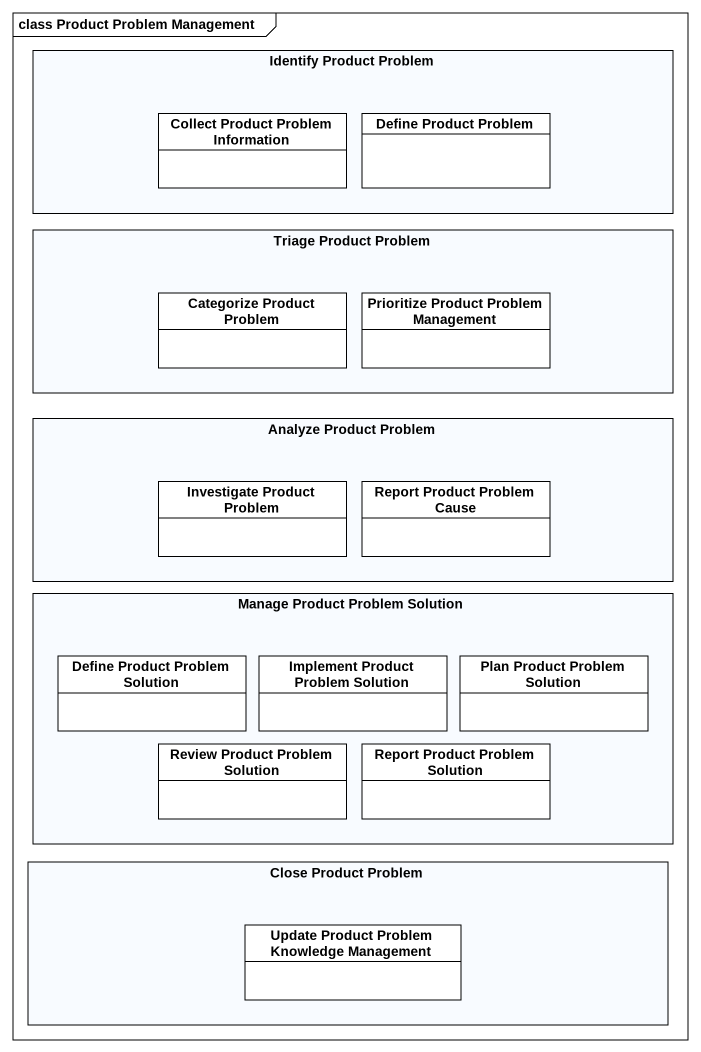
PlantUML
@startuml
mainframe class Product Problem Management
hide circle
hide empty members
rectangle "Identify Product Problem" as Identify_Product_Problem {
  class "Collect Product Problem Information" as Collect_Product_Problem #FFFFFF
  class "Define Product Problem" as Define_Product_Problem #FFFFFF
}
rectangle "Triage Product Problem" as Triage_Product_Problem {
  class "Categorize Product Problem" as Categorize_Product_Problem #FFFFFF
  class "Prioritize Product Problem Management" as Prioritize_Product_Problem #FFFFFF
}
rectangle "Analyze Product Problem" as Analyze_Product_Problem {
  class "Investigate Product Problem" as Investigate_Product_Problem #FFFFFF
  class "Report Product Problem Cause" as Report_Product_Problem_Cause #FFFFFF
}
rectangle "Manage Product Problem Solution" as Manage_Product_Problem {
  class "Define Product Problem Solution" as Define_Product_Problem_2 #FFFFFF
  class "Implement Product Problem Solution" as Implement_Product_Problem #FFFFFF
  class "Plan Product Problem Solution" as Plan_Product_Problem #FFFFFF
  class "Review Product Problem Solution" as Review_Product_Problem #FFFFFF
  class "Report Product Problem Solution" as Report_Product_Problem #FFFFFF
}
rectangle "Close Product Problem" as Close_Product_Problem {
  class "Update Product Problem Knowledge Management" as Update_Product_Problem #FFFFFF
}
@enduml
